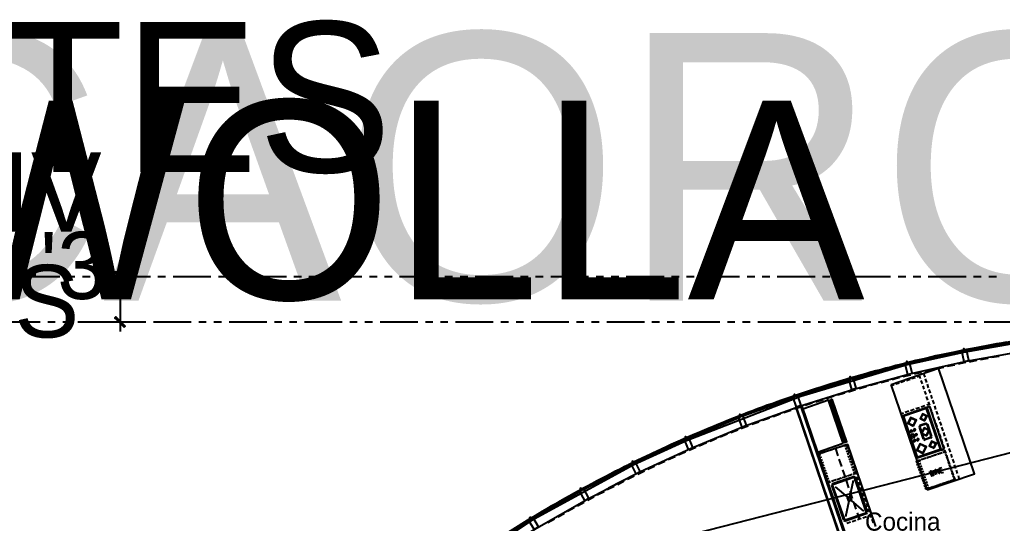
# Model space of a CAD drawing. Header units: feet. Extents: x -84 to 198, y -22 to 181.
# Drawn here: x 11.6 to 76.7, y 146.9 to 180.3 of the extents above; entities that cross this region are included whole.
import ezdxf
from ezdxf.enums import TextEntityAlignment as Align

# ---------------------------------------------------------------- set-up
doc = ezdxf.new("R2010")
doc.units = ezdxf.units.FT
for name, color, linetype in [('A-AREA-UNIDAD', 30, 'CONTINUOUS'), ('A-LINEA', 7, 'CONTINUOUS'), ('A-LINEA-FINA', 9, 'CONTINUOUS'), ('A-NOMBRE-ESPACIO', 2, 'CONTINUOUS'), ('A-TEXTO-PDF', 3, 'CONTINUOUS')]:
    doc.layers.add(name, color=color, linetype=linetype)

msp = doc.modelspace()

# ---------------------------------------------------------------- linework, layer by layer
at = {"layer": 'A-AREA-UNIDAD'}
msp.add_lwpolyline([(77.6, 158.8622), (74.112, 158.2578), (70.368, 157.4222), (63.328, 155.3422), (55.76, 152.4089), (52.288, 150.8089), (45.472, 147.0933), (39.36, 143.0578)], dxfattribs=at)
at = {"layer": 'A-LINEA'}
for p, q in [((14.28, 163.2578), (11.7733, 163.2578)), ((15.28, 163.2578), (14.7733, 163.2578)), ((16.28, 163.2578), (15.7733, 163.2578)), ((19.28, 163.2578), (16.7733, 163.2578)), ((19.8133, 163.2578), (17.0267, 163.2578)), ((20.28, 163.2578), (19.7733, 163.2578)), ((21.28, 163.2578), (20.7733, 163.2578)), ((24.28, 163.2578), (21.7733, 163.2578)), ((25.28, 163.2578), (24.7733, 163.2578)), ((26.28, 163.2578), (25.7733, 163.2578)), ((29.28, 163.2578), (26.7733, 163.2578)), ((30.28, 163.2578), (29.7733, 163.2578)), ((31.28, 163.2578), (30.7733, 163.2578)), ((34.28, 163.2578), (31.7733, 163.2578)), ((35.28, 163.2578), (34.7733, 163.2578)), ((36.28, 163.2578), (35.7733, 163.2578)), ((39.28, 163.2578), (36.7733, 163.2578)), ((40.28, 163.2578), (39.7733, 163.2578)), ((41.28, 163.2578), (40.7733, 163.2578)), ((44.28, 163.2578), (41.7733, 163.2578)), ((45.28, 163.2578), (44.7733, 163.2578)), ((46.28, 163.2578), (45.7733, 163.2578)), ((49.28, 163.2578), (46.7733, 163.2578)), ((50.28, 163.2578), (49.7733, 163.2578)), ((51.28, 163.2578), (50.7733, 163.2578)), ((54.28, 163.2578), (51.7733, 163.2578)), ((55.28, 163.2578), (54.7733, 163.2578)), ((56.28, 163.2578), (55.7733, 163.2578)), ((59.28, 163.2578), (56.7733, 163.2578)), ((60.28, 163.2578), (59.7733, 163.2578)), ((61.28, 163.2578), (60.7733, 163.2578)), ((64.28, 163.2578), (61.7733, 163.2578)), ((65.28, 163.2578), (64.7733, 163.2578)), ((66.28, 163.2578), (65.7733, 163.2578)), ((69.28, 163.2578), (66.7733, 163.2578)), ((70.28, 163.2578), (69.7733, 163.2578)), ((71.28, 163.2578), (70.7733, 163.2578)), ((74.28, 163.2578), (71.7733, 163.2578)), ((75.28, 163.2578), (74.7733, 163.2578)), ((76.28, 163.2578), (75.7733, 163.2578)), ((12.9733, 160.2578), (10.48, 160.2578)), ((13.9733, 160.2578), (13.48, 160.2578)), ((14.9733, 160.2578), (14.48, 160.2578)), ((17.9733, 160.2578), (15.48, 160.2578)), ((19.8133, 160.2578), (17.0267, 160.2578)), ((18.9733, 160.2578), (18.48, 160.2578)), ((19.9733, 160.2578), (19.48, 160.2578)), ((22.9733, 160.2578), (20.48, 160.2578)), ((23.9733, 160.2578), (23.48, 160.2578)), ((24.9733, 160.2578), (24.48, 160.2578)), ((27.9733, 160.2578), (25.48, 160.2578)), ((28.9733, 160.2578), (28.48, 160.2578)), ((29.9733, 160.2578), (29.48, 160.2578)), ((32.9733, 160.2578), (30.48, 160.2578)), ((33.9733, 160.2578), (33.48, 160.2578)), ((34.9733, 160.2578), (34.48, 160.2578)), ((37.9733, 160.2578), (35.48, 160.2578)), ((38.9733, 160.2578), (38.48, 160.2578)), ((39.9733, 160.2578), (39.48, 160.2578)), ((42.9733, 160.2578), (40.48, 160.2578)), ((43.9733, 160.2578), (43.48, 160.2578)), ((44.9733, 160.2578), (44.48, 160.2578)), ((47.9733, 160.2578), (45.48, 160.2578)), ((48.9733, 160.2578), (48.48, 160.2578)), ((49.9733, 160.2578), (49.48, 160.2578)), ((52.9733, 160.2578), (50.48, 160.2578)), ((53.9733, 160.2578), (53.48, 160.2578)), ((54.9733, 160.2578), (54.48, 160.2578)), ((57.9733, 160.2578), (55.48, 160.2578)), ((58.9733, 160.2578), (58.48, 160.2578)), ((59.9733, 160.2578), (59.48, 160.2578)), ((62.9733, 160.2578), (60.48, 160.2578)), ((63.9733, 160.2578), (63.48, 160.2578)), ((64.9733, 160.2578), (64.48, 160.2578)), ((67.9733, 160.2578), (65.48, 160.2578)), ((68.9733, 160.2578), (68.48, 160.2578)), ((69.9733, 160.2578), (69.48, 160.2578)), ((72.9733, 160.2578), (70.48, 160.2578)), ((73.9733, 160.2578), (73.48, 160.2578)), ((74.9733, 160.2578), (74.48, 160.2578)), ((77.9733, 160.2578), (75.48, 160.2578)), ((106.2631, 159.0395), (36.6895, 141.2395)), ((106.2631, 159.0395), (36.6895, 141.2395)), ((76.0533, 158.6711), (76.16, 158.7644)), ((72.6, 157.9778), (72.72, 158.0844)), ((73.4933, 158.1778), (73.6133, 158.2844)), ((74.2933, 157.6711), (77.76, 158.2978)), ((74.3733, 158.3644), (74.48, 158.4711)), ((75.2133, 158.5111), (75.32, 158.6178)), ((69.8933, 157.3511), (70.0267, 157.4711)), ((70.8133, 157.5778), (70.9333, 157.6844)), ((71.7067, 157.7778), (71.8267, 157.8844)), ((74.9733, 157.7244), (74.48, 157.6178)), ((75.7067, 157.8578), (75.2133, 157.7644)), ((76.4533, 157.9911), (75.96, 157.9111)), ((68, 156.8311), (68.12, 156.9511)), ((68.9467, 157.0978), (69.0667, 157.2178)), ((69.32, 156.1378), (72.4533, 157.2044)), ((71.3067, 156.9244), (70.8267, 156.8044)), ((71.4667, 156.7911), (71.5333, 156.6178)), ((72.7733, 157.2578), (72.28, 157.1511)), ((73.5067, 157.4178), (73.0133, 157.3111)), ((66.04, 156.2844), (66.1733, 156.4044)), ((67.04, 156.5778), (67.16, 156.6978)), ((68.4, 156.1911), (67.92, 156.0578)), ((69.1333, 156.3778), (68.64, 156.2444)), ((71.6933, 149.1511), (69.32, 156.1378)), ((69.6133, 156.1644), (69.84, 156.2444)), ((69.96, 156.2844), (70.2, 156.3644)), ((70.5867, 156.7511), (70.0933, 156.6311)), ((70.32, 156.4044), (70.56, 156.4844)), ((70.6667, 156.5244), (70.9067, 156.6044)), ((71.0267, 156.6444), (71.1867, 156.6978)), ((71.1867, 156.6978), (71.24, 156.5244)), ((71.28, 156.4044), (71.36, 156.1644)), ((71.5733, 156.4978), (71.6533, 156.2578)), ((71.6933, 156.1511), (71.7733, 155.9111)), ((64, 155.6311), (64.1333, 155.7644)), ((65.0133, 155.9511), (65.1467, 156.0844)), ((66.24, 155.5644), (65.76, 155.4178)), ((66.96, 155.7778), (66.48, 155.6311)), ((69.3333, 156.0711), (69.4933, 156.1244)), ((71.4, 156.0444), (71.48, 155.8178)), ((71.52, 155.6978), (71.6, 155.4578)), ((71.8133, 155.7911), (71.8933, 155.5511)), ((61.88, 154.9111), (62.0267, 155.0578)), ((63, 155.3378), (63.1067, 155.4444)), ((64.0933, 154.8844), (63.6133, 154.7378)), ((64.8133, 155.1244), (64.3333, 154.9644)), ((65.52, 155.3511), (65.04, 155.1911)), ((66.1467, 152.2978), (65.2133, 155.0444)), ((66.1467, 152.2978), (65.2133, 155.0444)), ((65.24, 155.0578), (66.1733, 152.3111)), ((65.24, 155.0578), (66.1733, 152.3111)), ((71.64, 155.3378), (71.72, 155.0978)), ((71.6667, 154.7778), (71.8133, 154.8311)), ((71.76, 154.9778), (71.84, 154.7511)), ((71.9333, 155.4311), (72.0133, 155.2044)), ((72.0533, 155.0844), (72.1333, 154.8444)), ((59.5867, 153.3644), (63.0267, 154.6178)), ((59.6667, 154.1111), (59.8133, 154.2444)), ((60.7733, 154.5111), (60.92, 154.6578)), ((62.6667, 154.4044), (62.2, 154.2444)), ((63.3867, 154.6578), (62.9067, 154.4978)), ((66.5733, 144.2578), (63.04, 154.6311)), ((63.1067, 154.6578), (63.1867, 154.6844)), ((63.3733, 154.7511), (66.68, 145.0444)), ((69.9733, 154.2044), (70.12, 154.2578)), ((71.68, 154.6044), (70.08, 154.0578)), ((71.64, 154.5378), (70.16, 154.0311)), ((70.24, 154.2978), (70.48, 154.3778)), ((70.5333, 154.2044), (70.2933, 154.1244)), ((70.6, 154.4178), (70.8267, 154.4978)), ((70.8933, 154.3244), (70.6533, 154.2444)), ((70.9467, 154.5378), (71.1867, 154.6178)), ((71.24, 154.4578), (71.0133, 154.3778)), ((71.3067, 154.6578), (71.5467, 154.7378)), ((71.6, 154.5778), (71.36, 154.4978)), ((71.6656, 154.5242), (71.6402, 154.5367)), ((72.5733, 151.8444), (71.6533, 154.5244)), ((72.6267, 151.7911), (71.68, 154.6044)), ((71.8667, 154.6711), (71.72, 154.6178)), ((71.88, 154.6311), (71.96, 154.3911)), ((72, 154.2711), (72.08, 154.0311)), ((72.1733, 154.7244), (72.2533, 154.4844)), ((72.2933, 154.3644), (72.3733, 154.1378)), ((58.5067, 153.6444), (58.6667, 153.8044)), ((60.56, 153.6444), (60.0933, 153.4711)), ((61.2533, 153.9111), (60.7867, 153.7378)), ((61.96, 154.1644), (61.4933, 153.9911)), ((70.1867, 154.0844), (70.0267, 154.0311)), ((71.04, 151.2578), (70.08, 154.0578)), ((71.0533, 151.3244), (70.1467, 154.0044)), ((70.1602, 154.03), (70.1477, 154.0047)), ((71.6133, 153.5511), (71.2133, 153.4178)), ((71.7287, 153.4923), (71.6188, 153.5465)), ((72.12, 153.9111), (72.2133, 153.6844)), ((72.2533, 153.5644), (72.3333, 153.3244)), ((72.4133, 154.0178), (72.4933, 153.7778)), ((72.5333, 153.6578), (72.6133, 153.4178)), ((57.3067, 153.1511), (57.4667, 153.2978)), ((59.16, 153.1111), (58.6933, 152.9244)), ((70.6533, 153.0578), (70.5867, 153.0444)), ((70.6667, 153.0444), (70.5867, 153.0178)), ((70.6533, 153.0578), (70.6533, 153.0578)), ((70.8667, 153.1378), (70.8, 153.1111)), ((70.88, 153.1111), (70.8, 153.0978)), ((70.8667, 153.1244), (70.8667, 153.1244)), ((71.16, 153.3111), (71.44, 152.5111)), ((71.2188, 153.4132), (71.1646, 153.3032)), ((71.2133, 153.3111), (71.2933, 153.0711)), ((71.254, 153.3746), (71.2165, 153.2985)), ((71.6, 153.5111), (71.2533, 153.3911)), ((71.6901, 153.4571), (71.614, 153.4946)), ((71.68, 153.4711), (71.76, 153.2311)), ((71.72, 153.4978), (71.9867, 152.6978)), ((71.8667, 152.9378), (71.9467, 152.6978)), ((72.3733, 153.2044), (72.4533, 152.9644)), ((72.6533, 153.3111), (72.7333, 153.0711)), ((72.7733, 152.9511), (72.8533, 152.7111)), ((54.8133, 152.0711), (55, 152.2444)), ((56.0933, 152.6444), (56.2533, 152.8044)), ((57.08, 152.2578), (56.6133, 152.0578)), ((58.4667, 152.8311), (58, 152.6444)), ((70.72, 152.6178), (70.6533, 152.8044)), ((70.6669, 152.83), (70.6544, 152.8047)), ((70.6667, 152.8311), (70.7733, 152.8711)), ((70.7211, 152.6047), (70.7464, 152.5922)), ((70.8533, 152.6311), (70.7467, 152.6044)), ((70.7989, 152.8575), (70.7736, 152.87)), ((70.8667, 152.6578), (70.8, 152.8578)), ((70.8667, 152.4311), (70.8, 152.4044)), ((70.88, 152.4178), (70.8133, 152.3911)), ((70.8531, 152.6322), (70.8656, 152.6575)), ((70.88, 152.4178), (70.88, 152.4178)), ((70.9733, 152.8311), (70.9067, 152.8044)), ((70.9867, 152.8044), (70.9067, 152.7778)), ((70.9733, 152.8178), (70.9733, 152.8178)), ((71.0933, 152.4844), (71.0267, 152.4578)), ((71.3867, 152.7778), (71.4667, 152.5378)), ((71.4446, 152.5032), (71.5546, 152.4491)), ((71.4832, 152.5385), (71.5593, 152.501)), ((71.9067, 152.6178), (71.5467, 152.4978)), ((71.9333, 152.5911), (71.5467, 152.4578)), ((71.906, 152.621), (71.9435, 152.6971)), ((71.9412, 152.5824), (71.9954, 152.6923)), ((72.4933, 152.8578), (72.5733, 152.6178)), ((72.6133, 152.4978), (72.6933, 152.2578)), ((72.8933, 152.5911), (72.9733, 152.3644)), ((73.0133, 152.2444), (73.0933, 152.0044)), ((53.48, 151.4444), (53.6667, 151.6178)), ((56.3867, 151.9511), (55.9333, 151.7511)), ((64.8533, 151.6311), (64.7333, 151.5911)), ((65.0267, 151.6844), (64.9067, 151.6444)), ((65.2, 151.7511), (65.0933, 151.7111)), ((65.3867, 151.8044), (65.2667, 151.7644)), ((65.56, 151.8711), (65.44, 151.8311)), ((65.7333, 151.9378), (65.6133, 151.8978)), ((65.8, 151.4178), (65.64, 151.8978)), ((65.92, 151.9911), (65.8, 151.9511)), ((66.0933, 152.0578), (65.9733, 152.0178)), ((66.28, 152.1111), (66.32, 152.0178)), ((66.36, 151.8311), (66.32, 151.9511)), ((66.3333, 151.9511), (66.3733, 151.8311)), ((66.44, 151.9378), (66.3733, 152.1511)), ((66.4133, 151.6444), (66.3733, 151.7644)), ((66.4, 151.7778), (66.44, 151.6578)), ((66.48, 151.4711), (66.44, 151.5911)), ((66.4533, 151.6044), (66.4933, 151.4844)), ((66.56, 151.5778), (66.48, 151.8178)), ((66.5333, 151.8844), (66.4933, 152.0044)), ((66.6, 151.7111), (66.56, 151.8311)), ((66.6533, 151.5378), (66.6133, 151.6578)), ((72.6267, 151.7911), (71.04, 151.2578)), ((72.56, 151.8178), (71.08, 151.3111)), ((72.2, 151.6578), (71.96, 151.5778)), ((72.5467, 151.7778), (72.32, 151.6978)), ((72.3733, 151.5244), (72.6133, 151.6044)), ((72.4, 151.5378), (72.52, 151.5778)), ((72.5598, 151.8055), (72.5723, 151.8309)), ((72.5733, 151.5911), (72.6933, 151.6311)), ((72.8267, 151.8711), (72.6667, 151.8178)), ((72.7333, 152.1378), (72.8133, 151.9111)), ((72.7333, 151.6444), (72.88, 151.6978)), ((72.7467, 151.6578), (72.8533, 151.6978)), ((72.8533, 151.7911), (72.9333, 151.5511)), ((72.8533, 151.6978), (72.8933, 151.5911)), ((73.1333, 151.8844), (73.2133, 151.6444)), ((52.28, 150.9511), (52.3333, 151.0044)), ((54.3333, 151.0311), (53.88, 150.8311)), ((55.0133, 151.3511), (54.56, 151.1378)), ((64.6667, 151.5644), (64.56, 151.5378)), ((64.56, 151.5378), (64.6, 151.4311)), ((64.6133, 151.3644), (64.6667, 151.2578)), ((64.68, 151.1911), (64.72, 151.0711)), ((64.7467, 151.0178), (64.7867, 150.8978)), ((66.04, 150.7111), (65.88, 151.1778)), ((66.5333, 151.2978), (66.4933, 151.4178)), ((66.52, 151.4178), (66.56, 151.2978)), ((66.6, 151.1244), (66.56, 151.2311)), ((66.5733, 151.2444), (66.6133, 151.1244)), ((66.68, 151.2311), (66.6, 151.4711)), ((66.6533, 150.9378), (66.6133, 151.0578)), ((66.64, 151.0711), (66.68, 150.9511)), ((66.72, 151.3511), (66.68, 151.4711)), ((66.8, 150.8711), (66.72, 151.1111)), ((66.7733, 151.1778), (66.7333, 151.2978)), ((66.84, 151.0044), (66.8, 151.1244)), ((66.8933, 150.8178), (66.8533, 150.9378)), ((71.1333, 151.2978), (70.9733, 151.2444)), ((71.04, 151.0711), (71.1867, 151.1244)), ((71.0677, 151.3247), (71.0931, 151.3122)), ((71.1467, 151.1111), (71.1733, 151.0044)), ((71.2, 150.9511), (71.24, 150.8311)), ((71.2533, 150.8311), (71.2133, 150.9511)), ((71.4933, 151.4178), (71.2533, 151.3378)), ((71.3067, 151.1644), (71.5467, 151.2444)), ((71.3333, 151.1778), (71.4533, 151.2178)), ((71.5067, 151.2311), (71.6267, 151.2711)), ((71.84, 151.5378), (71.6, 151.4578)), ((71.6667, 151.2844), (71.8933, 151.3644)), ((71.68, 151.2978), (71.8, 151.3378)), ((71.8667, 151.3511), (71.9867, 151.3911)), ((72.0133, 151.4044), (72.2533, 151.4844)), ((72.04, 151.4178), (72.16, 151.4578)), ((72.2133, 151.4711), (72.3333, 151.5111)), ((72.92, 151.5244), (72.96, 151.4044)), ((72.9733, 151.4311), (73.0533, 151.1911)), ((72.9733, 151.3511), (73.0133, 151.2311)), ((73.04, 151.1778), (73.08, 151.0578)), ((73.0933, 151.0711), (73.1733, 150.8444)), ((73.0933, 150.9911), (73.1333, 150.8711)), ((73.2533, 151.5244), (73.3333, 151.2978)), ((73.3733, 151.1778), (73.4533, 150.9378)), ((52.12, 150.8044), (52.2133, 150.8978)), ((52.9733, 150.3911), (52.5333, 150.1778)), ((64.8, 150.8311), (64.84, 150.7244)), ((64.8667, 150.6578), (64.9067, 150.5378)), ((64.92, 150.4844), (64.96, 150.3644)), ((64.9867, 150.3111), (65.0267, 150.1911)), ((66.28, 150.0044), (66.12, 150.4711)), ((66.72, 150.7644), (66.68, 150.8844)), ((66.6933, 150.8844), (66.7333, 150.7644)), ((66.7733, 150.5911), (66.7333, 150.6978)), ((66.76, 150.7111), (66.8, 150.5911)), ((66.84, 150.4044), (66.8, 150.5244)), ((66.8133, 150.5378), (66.8533, 150.4178)), ((66.92, 150.5244), (66.84, 150.7511)), ((66.8533, 150.2311), (67, 150.2844)), ((66.96, 150.6444), (66.92, 150.7644)), ((67.04, 150.1644), (66.96, 150.4044)), ((67.0133, 150.4711), (66.9733, 150.5911)), ((71.08, 150.7778), (71.04, 150.8978)), ((71.1467, 150.5911), (71.1067, 150.7111)), ((71.2, 150.4178), (71.16, 150.5378)), ((71.2667, 150.2444), (71.2267, 150.3644)), ((71.2533, 150.7644), (71.2933, 150.6444)), ((71.32, 150.6578), (71.28, 150.7778)), ((71.32, 150.5911), (71.36, 150.4711)), ((71.3733, 150.4844), (71.3333, 150.5911)), ((71.3867, 150.4178), (71.4267, 150.2978)), ((71.44, 150.2978), (71.4, 150.4178)), ((72.1467, 150.4711), (72.2533, 150.1511)), ((72.56, 150.4444), (72.6533, 150.4711)), ((72.6133, 150.2711), (72.7733, 150.3244)), ((73.16, 150.8178), (73.2, 150.6978)), ((73.2133, 150.7244), (73.2933, 150.4844)), ((73.2133, 150.6444), (73.2533, 150.5244)), ((73.28, 150.4578), (73.32, 150.3511)), ((73.3333, 150.3644), (73.4133, 150.1244)), ((73.3333, 150.2844), (73.3733, 150.1644)), ((73.4933, 150.8178), (73.5733, 150.5778)), ((73.6133, 150.4578), (73.6933, 150.2311)), ((52.4133, 150.2044), (50.6, 149.2711)), ((50.6267, 150.0444), (50.84, 150.2444)), ((51.6267, 149.7244), (51.1867, 149.4978)), ((52.3067, 150.0578), (51.8533, 149.8444)), ((65.04, 150.1244), (65.08, 150.0044)), ((65.1067, 149.9511), (65.1467, 149.8311)), ((65.16, 149.6578), (65.3067, 149.7111)), ((65.36, 149.7244), (65.48, 149.7644)), ((65.4267, 149.7511), (65.6667, 149.8311)), ((65.44, 149.5778), (66.8133, 150.0444)), ((65.4533, 149.5111), (66.84, 149.9911)), ((65.5467, 149.7911), (65.6667, 149.8311)), ((65.72, 149.8444), (65.84, 149.8844)), ((65.7867, 149.8711), (66.0267, 149.9511)), ((65.8933, 149.9111), (66.0133, 149.9511)), ((66.08, 149.9644), (66.2, 150.0044)), ((66.1467, 149.9911), (66.3733, 150.0711)), ((66.2533, 150.0311), (66.3733, 150.0711)), ((66.52, 149.2844), (66.36, 149.7644)), ((66.4267, 150.0844), (66.5467, 150.1244)), ((66.4933, 150.1111), (66.7333, 150.1911)), ((66.8, 149.7644), (66.5867, 148.7378)), ((66.6133, 150.1511), (66.7333, 150.1911)), ((66.9287, 149.9857), (66.8188, 150.0398)), ((66.8656, 149.9642), (66.8402, 149.9767)), ((66.8667, 149.9778), (67.6533, 147.6444)), ((66.92, 149.9911), (67.72, 147.6711)), ((67.16, 149.8044), (67.08, 150.0444)), ((67.28, 149.4578), (67.2, 149.6844)), ((71.32, 150.0578), (71.28, 150.1778)), ((71.3867, 149.8844), (71.3467, 150.0044)), ((71.44, 149.7111), (71.4, 149.8311)), ((71.44, 150.2311), (71.48, 150.1111)), ((71.5067, 150.1244), (71.4667, 150.2444)), ((71.5067, 149.5244), (71.4667, 149.6444)), ((71.5067, 150.0578), (71.5467, 149.9378)), ((71.56, 149.9511), (71.52, 150.0578)), ((71.56, 149.8844), (71.6, 149.7644)), ((71.6267, 149.7644), (71.5867, 149.8844)), ((71.6267, 149.6978), (71.6667, 149.5778)), ((71.68, 149.5911), (71.64, 149.7111)), ((72.9733, 149.6444), (72.8533, 149.6044)), ((73, 149.6578), (73.24, 149.7378)), ((73.1467, 149.7111), (73.0267, 149.6711)), ((73.32, 149.7644), (73.2133, 149.7244)), ((73.36, 149.7778), (73.52, 149.8311)), ((73.4, 150.1111), (73.44, 149.9911)), ((73.4533, 150.0178), (73.52, 149.8311)), ((73.7467, 150.1111), (73.8, 149.9378)), ((49.1467, 149.2711), (49.3467, 149.4578)), ((50.3067, 149.0311), (49.8533, 148.8044)), ((50.9733, 149.3778), (50.52, 149.1511)), ((66.1733, 147.1378), (65.3867, 149.4711)), ((65.4454, 149.5732), (65.3913, 149.4632)), ((66.24, 147.1644), (65.44, 149.4844)), ((65.4669, 149.51), (65.4544, 149.4847)), ((65.6133, 149.3644), (66.4133, 148.6711)), ((66.76, 148.5778), (66.6, 149.0578)), ((67.4, 149.0978), (67.32, 149.3378)), ((67.5333, 148.7378), (67.44, 148.9778)), ((71.56, 149.3511), (71.52, 149.4711)), ((71.6667, 149.2044), (71.8267, 149.2578)), ((71.68, 149.5244), (71.72, 149.4044)), ((71.7467, 149.4178), (71.7067, 149.5378)), ((71.9467, 149.2978), (72.1733, 149.3778)), ((72.08, 149.3511), (71.96, 149.3111)), ((72.2667, 149.4044), (72.1467, 149.3644)), ((72.2933, 149.4178), (72.5333, 149.4978)), ((72.44, 149.4711), (72.32, 149.4311)), ((72.6133, 149.5244), (72.4933, 149.4844)), ((72.6533, 149.5378), (72.8933, 149.6178)), ((72.8, 149.5911), (72.68, 149.5511)), ((47.4933, 148.3378), (47.7467, 148.5778)), ((48.9867, 148.3244), (48.5467, 148.0844)), ((49.64, 148.6844), (49.2, 148.4444)), ((66.52, 148.4044), (66.2933, 147.3644)), ((66.6667, 148.4578), (67.48, 147.7511)), ((67, 147.8711), (66.84, 148.3378)), ((67.6533, 148.3911), (67.5733, 148.6311)), ((48.32, 147.9644), (47.8933, 147.7244)), ((67.7733, 148.0311), (67.6933, 148.2711)), ((67.8933, 147.6844), (67.8133, 147.9111)), ((45.7867, 147.3644), (46.04, 147.6044)), ((47.0267, 147.2178), (46.5867, 146.9644)), ((47.6667, 147.5911), (47.24, 147.3378)), ((66.1779, 147.1299), (66.2879, 147.0757)), ((66.2411, 147.1513), (66.2664, 147.1388)), ((67.64, 147.6178), (66.2667, 147.1511)), ((67.6667, 147.5644), (66.28, 147.0844)), ((66.3867, 146.9511), (66.6133, 147.0311)), ((66.7333, 147.0711), (66.9733, 147.1511)), ((67.24, 147.1644), (67.08, 147.6311)), ((67.0933, 147.1911), (67.3333, 147.2711)), ((67.44, 147.3111), (67.68, 147.3911)), ((67.6531, 147.6188), (67.6656, 147.6442)), ((67.6746, 147.5557), (67.7287, 147.6657)), ((67.8, 147.4311), (67.96, 147.4844)), ((68.0133, 147.3244), (67.9333, 147.5644)), ((68.1333, 146.9644), (68.0533, 147.2044))]:
    msp.add_line(p, q, dxfattribs=at)
for points in [[(18.2667, 163.8844), (18.2667, 163.2578), (18.2667, 160.2578), (18.2667, 159.6444)], [(76.9467, 158.9244), (76.6133, 158.8711), (76.28, 158.8178), (75.9467, 158.7511), (75.6133, 158.6978), (75.28, 158.6311), (74.9467, 158.5644), (74.6133, 158.4978), (74.28, 158.4311), (73.9467, 158.3644), (73.6133, 158.2978), (73.28, 158.2311), (72.9467, 158.1644), (72.6133, 158.0844), (72.28, 158.0178), (71.9467, 157.9378), (71.6133, 157.8578), (71.28, 157.7778), (70.9467, 157.7111), (70.6133, 157.6311), (70.28, 157.5378), (69.96, 157.4578), (69.6267, 157.3778), (69.2933, 157.2844), (68.96, 157.2044), (68.6267, 157.1111), (68.3067, 157.0311), (67.9733, 156.9378), (67.64, 156.8444), (67.3067, 156.7511), (66.9867, 156.6578), (66.6533, 156.5644), (66.32, 156.4711), (66, 156.3644), (65.6667, 156.2711), (65.3467, 156.1644), (65.0133, 156.0711), (64.68, 155.9644), (64.36, 155.8578), (64.04, 155.7511), (63.7067, 155.6444), (63.3867, 155.5378), (63.0533, 155.4311), (62.7333, 155.3111), (62.4133, 155.2044), (62.08, 155.0978), (61.76, 154.9778), (61.44, 154.8578), (61.1067, 154.7511), (60.7867, 154.6311), (60.4667, 154.5111), (60.1467, 154.3911), (59.8267, 154.2711), (59.5067, 154.1378), (59.1867, 154.0178), (58.8667, 153.8978), (58.5467, 153.7644), (58.2267, 153.6311), (57.9067, 153.5111), (57.5867, 153.3778), (57.2667, 153.2444), (56.9467, 153.1111), (56.64, 152.9778), (56.32, 152.8444), (56, 152.7111), (55.6933, 152.5644), (55.3733, 152.4311), (55.0667, 152.2844), (54.7467, 152.1511), (54.44, 152.0044), (54.12, 151.8578), (53.8133, 151.7111), (53.4933, 151.5644), (53.1867, 151.4178), (52.88, 151.2711), (52.5733, 151.1244), (52.2667, 150.9778), (51.9467, 150.8178), (51.64, 150.6711), (51.3333, 150.5111), (51.0267, 150.3644), (50.72, 150.2044), (50.4267, 150.0444), (50.12, 149.8844), (49.8133, 149.7244), (49.5067, 149.5644), (49.2133, 149.4044), (48.9067, 149.2444), (48.6, 149.0711), (48.3067, 148.9111), (48, 148.7378), (47.7067, 148.5778), (47.4, 148.4044), (47.1067, 148.2311), (46.8133, 148.0711), (46.52, 147.8978), (46.2133, 147.7244), (45.92, 147.5511), (45.6267, 147.3644), (45.3333, 147.1911), (45.04, 147.0178), (44.7467, 146.8444)], [(74.2, 158.3378), (77.9333, 159.0044), (77.92, 159.0844), (74.1867, 158.4178), (74.2, 158.3378)], [(70.4267, 157.4978), (74.12, 158.3244), (74.1067, 158.4044), (70.4133, 157.5778), (70.4267, 157.4978)], [(74.3067, 158.4444), (74.16, 158.4178), (74.1467, 158.4978), (74.1067, 158.4844), (74.12, 158.4044), (73.9733, 158.3778), (74.1333, 157.6444), (74.4533, 157.7111), (74.3067, 158.4444)], [(63.1867, 154.6844), (66.84, 155.8311), (70.5467, 156.8311), (74.2933, 157.6711)], [(66.6933, 156.4844), (70.3467, 157.4711), (70.3333, 157.5511), (66.68, 156.5644), (66.6933, 156.4844)], [(70.5333, 157.6044), (70.3867, 157.5644), (70.3733, 157.6444), (70.3333, 157.6444), (70.3467, 157.5644), (70.2133, 157.5244), (70.3867, 156.7911), (70.7067, 156.8711), (70.5333, 157.6044)], [(74.24, 157.5778), (73.8267, 157.4978), (73.7467, 157.4711)], [(72.04, 157.0978), (71.7333, 157.0311), (71.5467, 156.9911)], [(71.6933, 149.1511), (74.8267, 150.2178), (72.4533, 157.2044)], [(63.0133, 155.3244), (66.6133, 156.4578), (66.6, 156.5378), (62.9867, 155.4044), (63.0133, 155.3244)], [(66.8, 156.6044), (66.6533, 156.5644), (66.6267, 156.6444), (66.5867, 156.6311), (66.6133, 156.5511), (66.48, 156.5111), (66.68, 155.7911), (67, 155.8844), (66.8, 156.6044)], [(69.8533, 156.5778), (69.6533, 156.5244), (69.3733, 156.4444)], [(67.68, 155.9911), (67.5867, 155.9644), (67.2, 155.8444)], [(59.3733, 154.0044), (62.9333, 155.2978), (62.9067, 155.3778), (59.3467, 154.0844), (59.3733, 154.0044)], [(63.1067, 155.4444), (62.96, 155.3911), (62.9333, 155.4711), (62.8933, 155.4578), (62.92, 155.3778), (62.7867, 155.3378), (63.0267, 154.6311), (63.3467, 154.7378), (63.1067, 155.4444)], [(66.1333, 152.2444), (65.1733, 155.0844), (63.4667, 154.4978), (64.4267, 151.6578), (66.1333, 152.2444)], [(66.3067, 152.3244), (66.2267, 152.2978), (66.2133, 152.3111), (66.1867, 152.2978), (66.1733, 152.3111), (66.16, 152.2978), (66.1467, 152.2978), (66.1333, 152.2844), (65.1867, 155.0444), (65.2, 155.0444), (65.2133, 155.0444), (65.2267, 155.0578), (65.24, 155.0578), (65.2533, 155.0711), (65.2667, 155.0844), (65.28, 155.0978), (65.36, 155.1244), (66.3067, 152.3244)], [(66.3067, 152.3244), (66.2267, 152.2978), (66.2133, 152.3111), (66.1867, 152.2978), (66.1733, 152.3111), (66.16, 152.2978), (66.1467, 152.2978), (66.1333, 152.2844), (65.1867, 155.0444), (65.2, 155.0444), (65.2133, 155.0444), (65.2267, 155.0578), (65.24, 155.0578), (65.2533, 155.0711), (65.2667, 155.0844), (65.28, 155.0978), (65.36, 155.1244), (66.3067, 152.3244)], [(65.36, 155.1111), (65.2533, 155.0711), (66.1867, 152.2978), (66.3067, 152.3378), (65.36, 155.1111)], [(65.36, 155.1111), (65.2533, 155.0711), (66.1867, 152.2978), (66.3067, 152.3378), (65.36, 155.1111)], [(65.4, 155.1644), (65.3467, 155.1378), (66.3067, 152.2978), (66.3733, 152.3244), (65.4, 155.1644)], [(65.4, 155.1644), (65.3467, 155.1378), (66.3067, 152.2978), (66.3733, 152.3244), (65.4, 155.1644)], [(63.3733, 154.7511), (63, 154.6178), (66.52, 144.2578)], [(71.72, 143.8044), (66.64, 145.0044), (63.3333, 154.7244)], [(71.5394, 153.7242), (71.6935, 154.0372), (71.3806, 154.1913), (71.2265, 153.8784), (71.5394, 153.7242)], [(72.8267, 151.8578), (71.8667, 154.6711), (71.68, 154.6044), (72.6267, 151.7911), (72.8267, 151.8578)], [(55.8133, 152.5244), (59.3067, 153.9778), (59.2667, 154.0444), (55.7733, 152.6044), (55.8133, 152.5244)], [(59.4667, 154.1244), (59.3333, 154.0711), (59.3067, 154.1511), (59.2667, 154.1378), (59.2933, 154.0578), (59.16, 154.0044), (59.4267, 153.3111), (59.7333, 153.4311), (59.4667, 154.1244)], [(70.7966, 153.3804), (70.984, 153.761), (70.6034, 153.9485), (70.416, 153.5679), (70.7966, 153.3804)], [(70.7837, 153.4183), (70.9462, 153.7481), (70.6163, 153.9106), (70.4538, 153.5808), (70.7837, 153.4183)], [(71.5265, 153.7621), (71.6557, 154.0243), (71.3935, 154.1534), (71.2643, 153.8913), (71.5265, 153.7621)], [(52.72, 150.3644), (56.04, 151.8978), (59.5867, 153.3644)], [(59.8533, 153.3778), (59.4667, 153.2311), (59.3867, 153.2044)], [(70.6703, 152.9683), (70.7161, 153.0614), (70.6231, 153.1072), (70.5772, 153.0142), (70.6703, 152.9683)], [(70.6617, 152.9936), (70.6909, 153.0528), (70.6316, 153.082), (70.6025, 153.0228), (70.6617, 152.9936)], [(70.8836, 153.0483), (70.9294, 153.1414), (70.8364, 153.1872), (70.7906, 153.0942), (70.8836, 153.0483)], [(70.875, 153.0736), (70.9042, 153.1328), (70.845, 153.162), (70.8158, 153.1028), (70.875, 153.0736)], [(71.6723, 152.7264), (71.8514, 153.09), (71.4877, 153.2692), (71.3086, 152.9055), (71.6723, 152.7264)], [(71.6594, 152.7642), (71.8135, 153.0772), (71.5006, 153.2313), (71.3465, 152.9184), (71.6594, 152.7642)], [(52.3067, 150.8978), (55.7333, 152.4978), (55.6933, 152.5778), (52.2667, 150.9778), (52.3067, 150.8978)], [(55.8933, 152.6578), (55.76, 152.5911), (55.72, 152.6711), (55.68, 152.6578), (55.72, 152.5778), (55.5867, 152.5244), (55.88, 151.8311), (56.1867, 151.9644), (55.8933, 152.6578)], [(57.76, 152.5511), (57.48, 152.4311), (57.3067, 152.3511)], [(70.8836, 152.3417), (70.9294, 152.4347), (70.8364, 152.4805), (70.7906, 152.3875), (70.8836, 152.3417)], [(70.875, 152.3669), (70.9042, 152.4261), (70.845, 152.4553), (70.8158, 152.3961), (70.875, 152.3669)], [(70.9903, 152.7283), (71.0361, 152.8214), (70.9431, 152.8672), (70.8972, 152.7742), (70.9903, 152.7283)], [(70.9817, 152.7536), (71.0109, 152.8128), (70.9516, 152.842), (70.9225, 152.7828), (70.9817, 152.7536)], [(71.0969, 152.4083), (71.1428, 152.5014), (71.0497, 152.5472), (71.0039, 152.4542), (71.0969, 152.4083)], [(71.0133, 152.4844), (71.08, 152.4978), (71.08, 152.4978)], [(71.0884, 152.4336), (71.1175, 152.4928), (71.0583, 152.522), (71.0291, 152.4628), (71.0884, 152.4336)], [(72.1527, 151.9109), (72.3069, 152.2238), (71.9939, 152.378), (71.8398, 152.0651), (72.1527, 151.9109)], [(72.1399, 151.9488), (72.269, 152.211), (72.0068, 152.3401), (71.8777, 152.0779), (72.1399, 151.9488)], [(55.6933, 151.6578), (55.52, 151.5778), (55.24, 151.4578)], [(68.2933, 146.7244), (66.44, 152.1644), (64.48, 151.5111)], [(66.2933, 152.0044), (66.2667, 152.1111), (66.1467, 152.0711)], [(66.48, 152.0711), (66.44, 152.1644), (66.28, 152.1111)], [(71.4361, 151.5692), (71.6486, 152.0005), (71.2172, 152.213), (71.0048, 151.7817), (71.4361, 151.5692)], [(71.4232, 151.6071), (71.6107, 151.9877), (71.2301, 152.1751), (71.0426, 151.7946), (71.4232, 151.6071)], [(48.8667, 149.1244), (52.2267, 150.8711), (52.1867, 150.9378), (48.8267, 149.2044), (48.8667, 149.1244)], [(52.3733, 151.0311), (52.2533, 150.9644), (52.2133, 151.0444), (52.1733, 151.0311), (52.2133, 150.9511), (52.08, 150.8844), (52.4133, 150.2178), (52.7067, 150.3644), (52.3733, 151.0311)], [(71.0267, 150.9511), (70.9867, 151.0578), (71.1467, 151.1111)], [(71.2, 151.0044), (71.16, 151.1111), (71.2667, 151.1511)], [(53.6533, 150.7244), (53.5733, 150.6844), (53.2, 150.4978)], [(66.7867, 150.2044), (66.8933, 150.2444), (66.8533, 150.3511)], [(66.88, 150.3511), (66.92, 150.2578), (67.0667, 150.3111), (67.04, 150.4044)], [(71.8267, 150.3644), (72, 150.0711), (71.9467, 150.4044), (72.12, 150.1111), (72.0667, 150.4444)], [(72.3467, 150.1778), (72.24, 150.4978), (72.52, 150.2444), (72.4133, 150.5511)], [(72.6133, 150.2711), (72.5067, 150.5911), (72.6667, 150.6444)], [(37.1467, 140.6578), (39.4267, 142.3778), (42.5867, 144.5644), (45.8267, 146.6178), (49.16, 148.5244), (51.5733, 149.7778)], [(65.16, 149.7778), (65.2, 149.6711), (65.3067, 149.7111)], [(73.4533, 149.9244), (73.4933, 149.8311), (73.3867, 149.7911)], [(45.52, 147.2044), (48.8, 149.0844), (48.76, 149.1644), (45.48, 147.2711), (45.52, 147.2044)], [(48.9467, 149.2578), (48.8133, 149.1911), (48.7733, 149.2578), (48.7333, 149.2444), (48.7733, 149.1644), (48.6533, 149.0978), (49.0133, 148.4444), (49.2933, 148.6044), (48.9467, 149.2578)], [(71.7467, 149.3511), (71.7733, 149.2444), (71.6133, 149.1911), (71.5867, 149.2978)], [(71.9067, 149.2844), (71.8, 149.2444), (71.76, 149.3511)], [(66.7028, 148.4841), (66.627, 148.7073), (66.4038, 148.6314), (66.4797, 148.4083), (66.7028, 148.4841)], [(66.667, 148.5018), (66.6093, 148.6714), (66.4397, 148.6138), (66.4974, 148.4441), (66.667, 148.5018)], [(42.2533, 145.1378), (45.4533, 147.1644), (45.4, 147.2311), (42.2, 145.2178), (42.2533, 145.1378)], [(45.5867, 147.3378), (45.4533, 147.2711), (45.4133, 147.3378), (45.3733, 147.3111), (45.4267, 147.2444), (45.2933, 147.1644), (45.68, 146.5244), (45.9733, 146.6978), (45.5867, 147.3378)]]:
    msp.add_lwpolyline(points, dxfattribs=at)
at = {"layer": 'A-LINEA-FINA'}
for points in [[(17.9867, 163.6044), (17.92, 163.5378), (18.6133, 162.9778), (17.9867, 163.6044)], [(17.92, 163.5378), (18.6133, 162.9778), (18.5467, 162.9244), (17.92, 163.5378), (17.92, 163.5378)], [(18.6133, 159.9911), (17.92, 160.5378), (17.9867, 160.6044), (18.6133, 159.9911), (18.6133, 159.9911)], [(18.5467, 159.9244), (18.6133, 159.9911), (17.92, 160.5378), (18.5467, 159.9244)]]:
    msp.add_lwpolyline(points, dxfattribs=at)

# ---------------------------------------------------------------- texts
at = {"layer": 'A-NOMBRE-ESPACIO'}
msp.add_text('Cocina', height=1.2, dxfattribs=at).set_placement((70.08, 146.4533), align=Align.CENTER)
at = {"layer": 'A-TEXTO-PDF'}
for s, height, p in [('KCABTES', 9.944, (5.2265, 170.193)), ('TNEMHCAORCNE', 17.716, (17.1598, 161.6769)), ('ELBAWOLLA', 13.144, (14.3198, 161.7794)), ('WEIV', 5.259, (8.0665, 166.2495)), ('"0-\'3', 4.438, (11.4932, 161.7917)), ('EDIS', 4.802, (8.0665, 159.246))]:
    msp.add_text(s, height=height, dxfattribs=at).set_placement(p, align=Align.CENTER)

doc.saveas('drawing.dxf')
